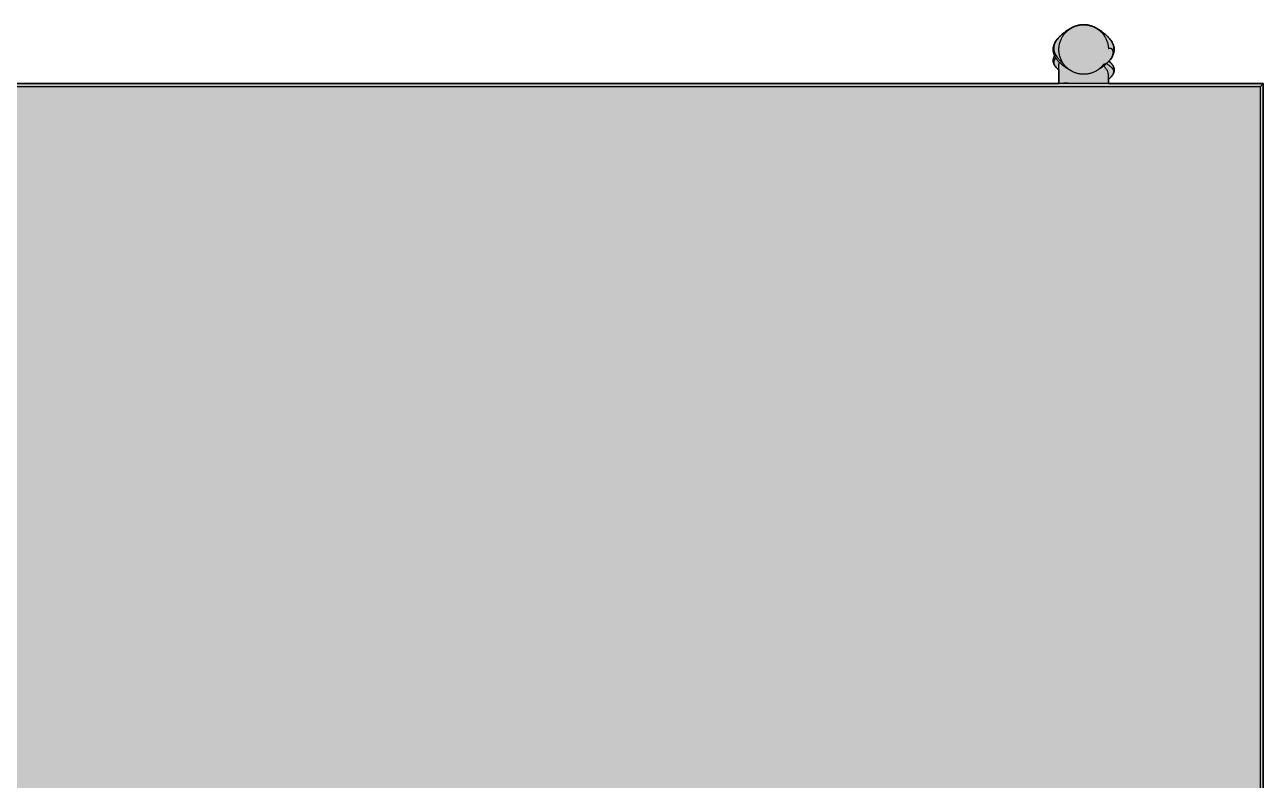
# Model space of a CAD drawing. Header units: millimetres. Extents: x -8 to 1608, y -703 to 404.
# Drawn here: x 392.1 to 792.1, y -459.2 to -215.2 of the extents above; entities that cross this region are included whole.
import ezdxf

# ---------------------------------------------------------------- set-up
doc = ezdxf.new("R2010")
doc.units = ezdxf.units.MM
doc.layers.add('Blocks', color=7, linetype='Continuous')
doc.layers.add('Blocks$Fill', color=7, linetype='Continuous', true_color=0xffffff)
doc.layers.add('Blocks$Inner', color=7, linetype='Continuous', lineweight=25, true_color=0x007f00)
doc.layers.add('Blocks$Outline', color=7, linetype='Continuous', lineweight=35, true_color=0xff3f3f)

# ---------------------------------------------------------------- blocks, each defined once
blk = doc.blocks.new('Rebar Coffee Table Top')
at = {"layer": 'Blocks$Fill'}
blk.add_hatch(color=256, dxfattribs=at).paths.add_polyline_path([(294.87, -252.79), (244.87, -252.79), (244.87, 197.21), (294.87, 197.21), (294.87, 198.65), (294.6, 198.85), (294.47, 198.96), (294.34, 199.07), (294.22, 199.18), (294.1, 199.3), (293.98, 199.42), (293.87, 199.54), (293.76, 199.67), (293.66, 199.8), (293.56, 199.94), (293.47, 200.08), (293.44, 200.13), (293.41, 200.18), (293.35, 200.28), (293.31, 200.37), (293.27, 200.46), (293.23, 200.55), (293.19, 200.64), (293.16, 200.73), (293.13, 200.83), (293.11, 200.92), (293.09, 201.02), (293.07, 201.12), (293.05, 201.21), (293.04, 201.31), (293.03, 201.41), (293.03, 201.51), (293.02, 201.6), (293.03, 201.7), (293.03, 201.8), (293.04, 201.9), (293.05, 202), (293.07, 202.09), (293.09, 202.19), (293.11, 202.29), (293.13, 202.38), (293.16, 202.48), (293.19, 202.57), (293.23, 202.66), (293.27, 202.75), (293.31, 202.84), (293.36, 202.94), (293.41, 203.03), (293.46, 203.12), (293.52, 203.22), (293.58, 203.31), (293.65, 203.41), (293.73, 203.51), (293.81, 203.6), (293.89, 203.7), (294, 203.82), (294.11, 203.93), (294.23, 204.04), (294.71, 204.44), (294.5, 204.67), (294.4, 204.79), (294.3, 204.92), (294.24, 205), (294.02, 205.29), (293.91, 205.46), (293.8, 205.63), (293.7, 205.8), (293.6, 205.98), (293.52, 206.16), (293.43, 206.34), (293.36, 206.53), (293.29, 206.72), (293.22, 206.91), (293.18, 207.05), (293.14, 207.19), (293.11, 207.33), (293.09, 207.48), (293.06, 207.62), (293.05, 207.77), (293.03, 207.91), (293.03, 208.06), (293.02, 208.21), (293.03, 208.35), (293.03, 208.5), (293.05, 208.64), (293.06, 208.79), (293.09, 208.94), (293.11, 209.08), (293.14, 209.22), (293.18, 209.36), (293.22, 209.5), (293.27, 209.65), (293.32, 209.8), (293.38, 209.94), (293.44, 210.09), (293.52, 210.27), (293.61, 210.45), (293.71, 210.62), (293.81, 210.79), (293.91, 210.96), (294.02, 211.12), (294.14, 211.28), (294.25, 211.44), (294.37, 211.59), (294.56, 211.81), (294.75, 212.03), (294.95, 212.24), (295.15, 212.45), (295.36, 212.65), (295.58, 212.85), (295.8, 213.04), (296.02, 213.22), (296.52, 213.61), (297.53, 214.32), (298.04, 214.65), (298.58, 214.96), (298.87, 215.14), (299.11, 215.27), (299.36, 215.4), (299.61, 215.52), (299.87, 215.62), (300.13, 215.72), (300.4, 215.81), (300.66, 215.9), (300.93, 215.97), (301.2, 216.03), (301.48, 216.08), (301.75, 216.13), (302.03, 216.16), (302.31, 216.19), (302.59, 216.2), (302.87, 216.21), (303.15, 216.2), (303.43, 216.19), (303.7, 216.16), (303.98, 216.13), (304.26, 216.08), (304.53, 216.03), (304.8, 215.97), (305.07, 215.9), (305.34, 215.81), (305.6, 215.72), (305.86, 215.62), (306.12, 215.51), (306.37, 215.4), (306.62, 215.27), (306.87, 215.13), (307.11, 214.99), (307.16, 214.96), (307.69, 214.65), (308.21, 214.32), (308.72, 213.98), (309.21, 213.61), (309.72, 213.22), (309.94, 213.04), (310.16, 212.85), (310.37, 212.65), (310.58, 212.45), (310.78, 212.24), (310.98, 212.03), (311.18, 211.81), (311.36, 211.59), (311.48, 211.44), (311.6, 211.28), (311.71, 211.12), (311.82, 210.96), (311.93, 210.79), (312.03, 210.62), (312.12, 210.45), (312.21, 210.27), (312.3, 210.09), (312.36, 209.94), (312.41, 209.8), (312.47, 209.65), (312.51, 209.5), (312.55, 209.36), (312.59, 209.22), (312.62, 209.08), (312.65, 208.94), (312.67, 208.79), (312.69, 208.64), (312.7, 208.5), (312.71, 208.35), (312.71, 208.21), (312.71, 208.06), (312.7, 207.91), (312.69, 207.77), (312.67, 207.62), (312.65, 207.48), (312.62, 207.33), (312.59, 207.19), (312.55, 207.05), (312.51, 206.91), (312.45, 206.72), (312.38, 206.53), (312.3, 206.34), (312.24, 206.21), (312.34, 206.04), (312.39, 205.95), (312.44, 205.87), (312.48, 205.78), (312.51, 205.69), (312.55, 205.6), (312.58, 205.5), (312.61, 205.41), (312.63, 205.31), (312.65, 205.22), (312.67, 205.12), (312.68, 205.03), (312.7, 204.93), (312.7, 204.83), (312.71, 204.73), (312.71, 204.64), (312.71, 204.54), (312.7, 204.44), (312.69, 204.34), (312.68, 204.24), (312.67, 204.15), (312.65, 204.05), (312.63, 203.96), (312.6, 203.86), (312.57, 203.77), (312.54, 203.68), (312.51, 203.58), (312.47, 203.49), (312.43, 203.41), (312.38, 203.32), (312.33, 203.23), (312.3, 203.17), (312.27, 203.11), (312.17, 202.98), (312.07, 202.84), (311.97, 202.71), (311.86, 202.58), (311.75, 202.45), (311.64, 202.33), (311.52, 202.22), (311.4, 202.1), (311.27, 201.99), (311.14, 201.89), (311, 201.79), (310.87, 201.69), (310.87, 197.21), (978.87, 197.21), (978.87, 201.69), (978.6, 201.89), (978.47, 201.99), (978.34, 202.1), (978.22, 202.22), (978.1, 202.33), (977.98, 202.45), (977.87, 202.58), (977.76, 202.71), (977.66, 202.84), (977.56, 202.98), (977.47, 203.11), (977.44, 203.17), (977.41, 203.22), (977.4, 203.23), (977.35, 203.32), (977.31, 203.41), (977.27, 203.49), (977.23, 203.58), (977.19, 203.68), (977.16, 203.77), (977.13, 203.86), (977.11, 203.96), (977.09, 204.05), (977.07, 204.15), (977.05, 204.24), (977.04, 204.34), (977.03, 204.44), (977.03, 204.54), (977.02, 204.64), (977.03, 204.73), (977.03, 204.83), (977.04, 204.93), (977.05, 205.03), (977.06, 205.12), (977.08, 205.22), (977.1, 205.31), (977.13, 205.41), (977.16, 205.5), (977.19, 205.6), (977.22, 205.69), (977.26, 205.78), (977.3, 205.87), (977.34, 205.95), (977.39, 206.04), (977.44, 206.13), (977.49, 206.21), (977.36, 206.53), (977.29, 206.72), (977.22, 206.91), (977.18, 207.05), (977.14, 207.19), (977.11, 207.33), (977.09, 207.48), (977.06, 207.62), (977.05, 207.77), (977.03, 207.91), (977.03, 208.06), (977.02, 208.21), (977.03, 208.35), (977.03, 208.5), (977.05, 208.64), (977.06, 208.79), (977.09, 208.94), (977.11, 209.08), (977.14, 209.22), (977.18, 209.36), (977.22, 209.5), (977.27, 209.65), (977.32, 209.8), (977.38, 209.94), (977.44, 210.09), (977.52, 210.27), (977.61, 210.45), (977.71, 210.62), (977.81, 210.79), (977.91, 210.96), (978.02, 211.12), (978.14, 211.28), (978.25, 211.44), (978.37, 211.59), (978.56, 211.81), (978.75, 212.03), (978.95, 212.24), (979.15, 212.45), (979.36, 212.65), (979.58, 212.85), (979.8, 213.04), (980.02, 213.22), (980.52, 213.61), (981.53, 214.32), (982.04, 214.65), (982.58, 214.96), (982.87, 215.13), (983.11, 215.27), (983.36, 215.4), (983.61, 215.51), (983.87, 215.62), (984.13, 215.72), (984.4, 215.81), (984.66, 215.9), (984.93, 215.97), (985.2, 216.03), (985.48, 216.08), (985.75, 216.13), (986.03, 216.16), (986.31, 216.19), (986.59, 216.2), (986.87, 216.21), (987.15, 216.2), (987.42, 216.19), (987.7, 216.16), (987.98, 216.13), (988.26, 216.08), (988.53, 216.03), (988.8, 215.97), (989.07, 215.9), (989.34, 215.81), (989.6, 215.72), (989.86, 215.62), (990.12, 215.52), (990.37, 215.4), (990.62, 215.27), (990.87, 215.14), (991.11, 214.99), (991.16, 214.96), (991.69, 214.65), (992.21, 214.32), (992.72, 213.98), (993.21, 213.61), (993.72, 213.22), (993.94, 213.04), (994.16, 212.85), (994.37, 212.65), (994.58, 212.45), (994.78, 212.24), (994.98, 212.03), (995.18, 211.81), (995.36, 211.59), (995.48, 211.44), (995.6, 211.28), (995.71, 211.12), (995.82, 210.96), (995.93, 210.79), (996.03, 210.62), (996.12, 210.45), (996.21, 210.27), (996.3, 210.09), (996.36, 209.94), (996.41, 209.8), (996.47, 209.65), (996.51, 209.5), (996.55, 209.36), (996.59, 209.22), (996.62, 209.08), (996.65, 208.94), (996.67, 208.79), (996.69, 208.64), (996.7, 208.5), (996.71, 208.35), (996.71, 208.21), (996.71, 208.06), (996.7, 207.91), (996.69, 207.77), (996.67, 207.62), (996.65, 207.48), (996.62, 207.33), (996.59, 207.19), (996.55, 207.05), (996.51, 206.91), (996.45, 206.72), (996.38, 206.53), (996.3, 206.34), (996.22, 206.16), (996.13, 205.98), (996.03, 205.8), (995.93, 205.63), (995.83, 205.46), (995.71, 205.29), (995.49, 205), (995.34, 204.79), (995.24, 204.67), (995.13, 204.55), (995.03, 204.44), (995.51, 204.04), (995.62, 203.93), (995.74, 203.82), (995.84, 203.7), (995.93, 203.6), (996.01, 203.51), (996.08, 203.41), (996.15, 203.31), (996.21, 203.22), (996.27, 203.12), (996.33, 203.03), (996.38, 202.94), (996.43, 202.84), (996.47, 202.75), (996.51, 202.66), (996.54, 202.57), (996.57, 202.48), (996.6, 202.38), (996.63, 202.29), (996.65, 202.19), (996.67, 202.09), (996.68, 202), (996.69, 201.9), (996.7, 201.8), (996.71, 201.7), (996.71, 201.6), (996.71, 201.51), (996.7, 201.41), (996.7, 201.31), (996.68, 201.21), (996.67, 201.12), (996.65, 201.02), (996.63, 200.92), (996.6, 200.83), (996.57, 200.73), (996.54, 200.64), (996.51, 200.55), (996.47, 200.46), (996.43, 200.37), (996.38, 200.28), (996.33, 200.18), (996.27, 200.08), (996.17, 199.94), (996.07, 199.8), (995.97, 199.67), (995.86, 199.54), (995.75, 199.42), (995.64, 199.3), (995.52, 199.18), (995.4, 199.07), (995.27, 198.96), (995.14, 198.85), (995, 198.75), (994.87, 198.65), (994.87, 197.21), (1044.87, 197.21), (1044.87, -252.79), (994.87, -252.79), (994.87, -257.44), (995.15, -257.65), (995.27, -257.75), (995.39, -257.85), (995.51, -257.96), (995.62, -258.07), (995.74, -258.18), (995.84, -258.3), (995.93, -258.4), (996.01, -258.49), (996.08, -258.59), (996.15, -258.69), (996.21, -258.78), (996.27, -258.88), (996.33, -258.97), (996.38, -259.06), (996.43, -259.16), (996.47, -259.25), (996.51, -259.34), (996.54, -259.43), (996.57, -259.52), (996.6, -259.62), (996.63, -259.71), (996.65, -259.81), (996.67, -259.91), (996.68, -260), (996.69, -260.1), (996.7, -260.2), (996.71, -260.3), (996.71, -260.4), (996.71, -260.49), (996.7, -260.59), (996.7, -260.69), (996.68, -260.79), (996.67, -260.88), (996.65, -260.98), (996.63, -261.08), (996.6, -261.17), (996.57, -261.27), (996.54, -261.36), (996.51, -261.45), (996.47, -261.54), (996.43, -261.63), (996.38, -261.72), (996.33, -261.8), (996.28, -261.89), (996.38, -262.12), (996.45, -262.3), (996.51, -262.5), (996.55, -262.64), (996.59, -262.78), (996.62, -262.92), (996.65, -263.06), (996.67, -263.21), (996.69, -263.36), (996.7, -263.5), (996.71, -263.65), (996.71, -263.79), (996.71, -263.94), (996.7, -264.09), (996.69, -264.23), (996.67, -264.38), (996.65, -264.52), (996.62, -264.67), (996.59, -264.81), (996.55, -264.95), (996.51, -265.09), (996.47, -265.24), (996.41, -265.39), (996.36, -265.53), (996.3, -265.67), (996.21, -265.86), (996.12, -266.03), (996.03, -266.21), (995.93, -266.38), (995.82, -266.55), (995.71, -266.71), (995.6, -266.87), (995.48, -267.03), (995.36, -267.18), (995.18, -267.4), (994.98, -267.62), (994.78, -267.83), (994.58, -268.04), (994.37, -268.24), (994.16, -268.43), (993.94, -268.62), (993.72, -268.81), (992.42, -269.55), (992.01, -269.92), (991.79, -270.1), (991.57, -270.27), (991.34, -270.43), (991.11, -270.58), (990.87, -270.72), (990.62, -270.86), (990.37, -270.98), (990.12, -271.1), (989.86, -271.21), (989.6, -271.31), (989.34, -271.4), (989.07, -271.48), (988.8, -271.56), (988.53, -271.62), (988.26, -271.67), (987.98, -271.72), (987.7, -271.75), (987.42, -271.77), (987.15, -271.79), (986.87, -271.79), (986.59, -271.79), (986.31, -271.77), (986.03, -271.75), (985.75, -271.72), (985.48, -271.67), (985.2, -271.62), (984.93, -271.56), (984.66, -271.48), (984.4, -271.4), (984.13, -271.31), (983.87, -271.21), (983.61, -271.1), (983.36, -270.98), (983.11, -270.86), (982.87, -270.72), (982.63, -270.58), (982.58, -270.54), (982.04, -270.24), (981.53, -269.91), (981.02, -269.56), (980.52, -269.2), (980.02, -268.81), (979.8, -268.62), (979.58, -268.43), (979.36, -268.24), (979.15, -268.04), (978.95, -267.83), (978.75, -267.62), (978.56, -267.4), (978.37, -267.18), (978.25, -267.03), (978.14, -266.87), (978.02, -266.71), (977.91, -266.55), (977.81, -266.38), (977.71, -266.21), (977.61, -266.03), (977.52, -265.86), (977.44, -265.67), (977.38, -265.53), (977.32, -265.39), (977.27, -265.24), (977.22, -265.09), (977.18, -264.95), (977.14, -264.81), (977.11, -264.67), (977.09, -264.52), (977.06, -264.38), (977.05, -264.23), (977.03, -264.09), (977.03, -263.94), (977.02, -263.79), (977.03, -263.65), (977.03, -263.5), (977.05, -263.36), (977.06, -263.21), (977.09, -263.06), (977.11, -262.92), (977.14, -262.78), (977.18, -262.64), (977.22, -262.5), (977.29, -262.3), (977.36, -262.12), (977.43, -261.93), (977.52, -261.75), (977.6, -261.57), (977.7, -261.39), (977.8, -261.21), (977.91, -261.04), (978.02, -260.88), (978.14, -260.72), (978.25, -260.56), (978.37, -260.41), (978.56, -260.19), (978.62, -260.12), (978.38, -259.93), (978.26, -259.83), (978.15, -259.72), (978.04, -259.61), (977.93, -259.5), (977.83, -259.38), (977.74, -259.26), (977.64, -259.14), (977.55, -259.01), (977.47, -258.89), (977.4, -258.77), (977.35, -258.68), (977.31, -258.59), (977.27, -258.5), (977.23, -258.41), (977.19, -258.32), (977.16, -258.23), (977.13, -258.13), (977.11, -258.04), (977.09, -257.94), (977.07, -257.85), (977.05, -257.75), (977.04, -257.65), (977.03, -257.55), (977.03, -257.46), (977.02, -257.36), (977.03, -257.26), (977.03, -257.16), (977.04, -257.06), (977.05, -256.97), (977.07, -256.87), (977.09, -256.77), (977.11, -256.68), (977.13, -256.58), (977.16, -256.49), (977.19, -256.39), (977.23, -256.3), (977.27, -256.21), (977.31, -256.12), (977.36, -256.03), (977.41, -255.93), (977.46, -255.84), (977.52, -255.75), (977.58, -255.66), (977.65, -255.56), (977.73, -255.46), (977.81, -255.36), (977.89, -255.27), (978, -255.15), (978.11, -255.03), (978.23, -254.92), (978.35, -254.82), (978.47, -254.71), (978.59, -254.61), (978.78, -254.47), (978.87, -254.41), (978.87, -252.79), (310.87, -252.79), (310.87, -254.41), (311.15, -254.61), (311.27, -254.71), (311.39, -254.82), (311.51, -254.92), (311.62, -255.03), (311.74, -255.15), (311.84, -255.27), (311.93, -255.36), (312.01, -255.46), (312.08, -255.56), (312.15, -255.66), (312.21, -255.75), (312.27, -255.84), (312.33, -255.93), (312.38, -256.03), (312.43, -256.12), (312.47, -256.21), (312.51, -256.3), (312.54, -256.39), (312.57, -256.49), (312.6, -256.58), (312.63, -256.68), (312.65, -256.77), (312.67, -256.87), (312.68, -256.97), (312.69, -257.06), (312.7, -257.16), (312.71, -257.26), (312.71, -257.36), (312.71, -257.46), (312.7, -257.55), (312.7, -257.65), (312.68, -257.75), (312.67, -257.85), (312.65, -257.94), (312.63, -258.04), (312.6, -258.13), (312.57, -258.23), (312.54, -258.32), (312.51, -258.41), (312.47, -258.5), (312.43, -258.59), (312.38, -258.68), (312.33, -258.77), (312.27, -258.89), (312.18, -259.01), (312.09, -259.14), (312, -259.26), (311.9, -259.38), (311.8, -259.5), (311.69, -259.61), (311.59, -259.72), (311.47, -259.83), (311.36, -259.93), (311.24, -260.03), (311.12, -260.12), (311.36, -260.41), (311.48, -260.56), (311.6, -260.72), (311.71, -260.88), (311.83, -261.04), (311.93, -261.21), (312.03, -261.39), (312.13, -261.57), (312.22, -261.75), (312.3, -261.93), (312.38, -262.12), (312.45, -262.3), (312.51, -262.5), (312.55, -262.64), (312.59, -262.78), (312.62, -262.92), (312.65, -263.06), (312.67, -263.21), (312.69, -263.36), (312.7, -263.5), (312.71, -263.65), (312.71, -263.79), (312.71, -263.94), (312.7, -264.09), (312.69, -264.23), (312.67, -264.38), (312.65, -264.52), (312.62, -264.67), (312.59, -264.81), (312.55, -264.95), (312.51, -265.09), (312.47, -265.24), (312.41, -265.39), (312.36, -265.53), (312.3, -265.67), (312.21, -265.86), (312.12, -266.03), (312.03, -266.21), (311.93, -266.38), (311.82, -266.55), (311.71, -266.71), (311.6, -266.87), (311.48, -267.03), (311.36, -267.18), (311.18, -267.4), (310.98, -267.62), (310.78, -267.83), (310.58, -268.04), (310.37, -268.24), (310.16, -268.43), (309.94, -268.62), (309.72, -268.81), (309.21, -269.2), (308.21, -269.91), (307.69, -270.24), (307.16, -270.54), (306.87, -270.72), (306.62, -270.86), (306.37, -270.98), (306.12, -271.1), (305.86, -271.21), (305.6, -271.31), (305.34, -271.4), (305.07, -271.48), (304.8, -271.56), (304.53, -271.62), (304.26, -271.67), (303.98, -271.72), (303.7, -271.75), (303.43, -271.77), (303.15, -271.79), (302.87, -271.79), (302.59, -271.79), (302.31, -271.77), (302.03, -271.75), (301.75, -271.72), (301.48, -271.67), (301.2, -271.62), (300.93, -271.56), (300.66, -271.48), (300.4, -271.4), (300.13, -271.31), (299.87, -271.21), (299.61, -271.1), (299.36, -270.98), (299.11, -270.86), (298.87, -270.72), (298.63, -270.58), (298.4, -270.43), (298.17, -270.27), (297.94, -270.1), (297.73, -269.92), (297.52, -269.74), (297.31, -269.55), (296.02, -268.81), (295.8, -268.62), (295.58, -268.43), (295.36, -268.24), (295.15, -268.04), (294.95, -267.83), (294.75, -267.62), (294.56, -267.4), (294.37, -267.18), (294.25, -267.03), (294.14, -266.87), (294.02, -266.71), (293.91, -266.55), (293.81, -266.38), (293.71, -266.21), (293.61, -266.03), (293.52, -265.86), (293.44, -265.67), (293.38, -265.53), (293.32, -265.39), (293.27, -265.24), (293.22, -265.09), (293.18, -264.95), (293.14, -264.81), (293.11, -264.67), (293.09, -264.52), (293.06, -264.38), (293.05, -264.23), (293.03, -264.09), (293.03, -263.94), (293.02, -263.79), (293.03, -263.65), (293.03, -263.5), (293.05, -263.36), (293.06, -263.21), (293.09, -263.06), (293.11, -262.92), (293.14, -262.78), (293.18, -262.64), (293.22, -262.5), (293.29, -262.3), (293.36, -262.12), (293.43, -261.93), (293.45, -261.89), (293.35, -261.72), (293.31, -261.63), (293.27, -261.54), (293.23, -261.45), (293.19, -261.36), (293.16, -261.27), (293.13, -261.17), (293.11, -261.08), (293.09, -260.98), (293.07, -260.88), (293.05, -260.79), (293.04, -260.69), (293.03, -260.59), (293.03, -260.49), (293.02, -260.4), (293.03, -260.3), (293.03, -260.2), (293.04, -260.1), (293.05, -260), (293.07, -259.91), (293.09, -259.81), (293.11, -259.71), (293.13, -259.62), (293.16, -259.52), (293.19, -259.43), (293.23, -259.34), (293.27, -259.25), (293.31, -259.16), (293.36, -259.06), (293.41, -258.97), (293.46, -258.88), (293.52, -258.78), (293.58, -258.69), (293.65, -258.59), (293.73, -258.49), (293.81, -258.4), (293.89, -258.3), (294, -258.18), (294.11, -258.07), (294.23, -257.96), (294.35, -257.85), (294.47, -257.75), (294.59, -257.65), (294.78, -257.51), (294.87, -257.44)], flags=0)
at = {"layer": 'Blocks$Inner'}
blk.add_line((1043.87, 196.21), (245.87, 196.21), dxfattribs=at)
for points in [[(991.16, 214.96), (991.69, 214.65), (992.21, 214.32), (992.72, 213.98), (993.21, 213.61), (993.7, 213.24), (993.91, 213.05), (994.13, 212.87), (994.34, 212.67), (994.55, 212.48), (994.74, 212.28), (994.94, 212.07), (995.13, 211.86), (995.3, 211.64), (995.42, 211.5), (995.53, 211.35), (995.64, 211.2), (995.74, 211.04), (995.84, 210.89), (995.93, 210.73), (996.02, 210.57), (996.11, 210.4), (996.18, 210.23), (996.24, 210.11), (996.29, 209.98), (996.33, 209.85), (996.38, 209.71), (996.41, 209.59), (996.44, 209.47), (996.47, 209.35), (996.49, 209.23), (996.51, 209.1), (996.53, 208.98), (996.54, 208.86), (996.54, 208.73), (996.55, 208.61), (996.55, 208.48), (996.54, 208.36), (996.53, 208.23), (996.52, 208.11), (996.5, 207.99), (996.48, 207.86), (996.45, 207.74), (996.42, 207.62), (996.38, 207.5), (996.35, 207.38), (996.3, 207.26), (996.29, 207.11), (996.27, 206.95), (996.24, 206.79), (996.21, 206.64), (996.17, 206.48), (996.13, 206.33), (996.08, 206.18), (996.03, 206.03), (995.97, 205.88), (995.91, 205.74), (995.84, 205.59), (995.77, 205.45), (995.69, 205.32), (995.61, 205.18), (995.53, 205.05), (995.43, 204.92), (995.34, 204.79), (995.24, 204.67), (995.13, 204.55), (995.03, 204.44), (994.91, 204.32), (994.8, 204.22), (994.68, 204.11), (994.56, 204.01), (994.43, 203.92), (994.3, 203.83), (994.17, 203.74), (994.03, 203.66), (993.89, 203.58), (993.75, 203.51), (993.61, 203.44), (993.46, 203.38), (993.31, 203.33), (993.17, 203.27), (992.99, 203.06), (992.81, 202.85), (992.62, 202.64), (992.42, 202.45), (992.21, 202.25), (992, 202.07), (991.79, 201.9), (991.56, 201.73), (991.33, 201.57), (991.1, 201.42), (990.86, 201.27), (990.62, 201.14), (990.37, 201.01), (990.11, 200.89), (989.86, 200.79), (989.6, 200.69), (989.33, 200.6), (989.06, 200.51), (988.79, 200.44), (988.52, 200.38), (988.25, 200.33), (987.97, 200.28), (987.7, 200.25), (987.42, 200.23), (987.14, 200.21), (986.86, 200.21), (986.58, 200.21), (986.3, 200.23), (986.02, 200.25), (985.75, 200.29), (985.47, 200.33), (985.2, 200.38), (984.93, 200.45), (984.66, 200.52), (984.39, 200.6), (984.12, 200.69), (983.86, 200.79), (983.61, 200.9), (983.35, 201.02), (983.11, 201.15), (982.86, 201.28), (982.62, 201.43), (982.39, 201.58), (982.16, 201.74), (981.94, 201.91), (981.72, 202.08), (981.51, 202.26), (981.31, 202.46), (981.11, 202.65), (980.92, 202.86), (980.74, 203.07), (980.56, 203.29), (980.39, 203.51), (980.23, 203.74), (980.08, 203.97), (979.94, 204.21), (979.8, 204.45), (979.67, 204.7), (979.56, 204.96), (979.45, 205.21), (979.35, 205.47), (979.26, 205.74), (979.18, 206.01), (979.1, 206.27), (979.04, 206.55), (978.99, 206.82), (978.94, 207.1), (978.91, 207.37), (978.89, 207.65), (978.87, 207.93), (978.87, 208.21), (978.87, 208.49), (978.89, 208.77), (978.91, 209.05), (978.95, 209.32), (978.99, 209.6), (979.04, 209.87), (979.11, 210.14), (979.18, 210.41), (979.26, 210.68), (979.35, 210.94), (979.45, 211.21), (979.56, 211.46), (979.68, 211.72), (979.8, 211.96), (979.94, 212.21), (980.08, 212.45), (980.24, 212.68), (980.4, 212.91), (980.56, 213.13), (980.74, 213.35), (980.92, 213.56), (981.11, 213.76), (981.31, 213.96), (981.52, 214.15), (981.73, 214.34), (981.94, 214.51), (982.17, 214.68), (982.39, 214.84), (982.63, 214.99), (982.87, 215.13), (983.11, 215.27), (983.36, 215.4), (983.61, 215.51), (983.87, 215.62), (984.13, 215.72), (984.4, 215.81), (984.66, 215.9), (984.93, 215.97), (985.2, 216.03), (985.48, 216.08), (985.75, 216.13), (986.03, 216.16), (986.31, 216.19), (986.59, 216.2), (986.87, 216.21), (987.15, 216.2), (987.42, 216.19), (987.7, 216.16), (987.98, 216.13), (988.26, 216.08), (988.53, 216.03), (988.8, 215.97), (989.07, 215.9), (989.34, 215.81), (989.6, 215.72), (989.86, 215.62), (990.12, 215.52), (990.37, 215.4), (990.62, 215.27), (990.87, 215.14), (991.11, 214.99), (991.34, 214.84), (991.57, 214.68), (991.79, 214.51), (992.01, 214.34), (992.22, 214.15), (992.42, 213.96), (992.62, 213.77), (992.81, 213.56), (992.99, 213.35), (993.17, 213.13), (993.34, 212.91), (993.5, 212.68), (993.65, 212.45), (993.79, 212.21), (993.93, 211.96), (994.06, 211.72), (994.17, 211.46), (994.28, 211.21), (994.38, 210.95), (994.47, 210.68), (994.56, 210.41), (994.63, 210.14), (994.69, 209.87), (994.75, 209.6), (994.79, 209.32), (994.82, 209.05), (994.85, 208.77), (994.86, 208.49), (994.89, 208.51), (994.93, 208.54), (994.96, 208.56), (994.99, 208.58), (995.02, 208.6), (995.06, 208.62), (995.09, 208.63), (995.11, 208.64), (995.13, 208.65), (995.15, 208.66), (995.17, 208.66), (995.19, 208.67), (995.21, 208.67), (995.23, 208.68), (995.25, 208.69), (995.26, 208.69), (995.28, 208.69), (995.3, 208.69), (995.32, 208.7), (995.33, 208.7), (995.35, 208.7), (995.37, 208.7), (995.38, 208.7), (995.4, 208.7), (995.42, 208.7), (995.43, 208.7), (995.45, 208.7), (995.47, 208.7), (995.48, 208.69), (995.5, 208.69), (995.51, 208.69), (995.53, 208.69), (995.55, 208.68), (995.56, 208.68), (995.58, 208.67), (995.59, 208.67), (995.61, 208.66), (995.63, 208.66), (995.64, 208.65), (995.66, 208.64), (995.67, 208.63), (995.69, 208.63), (995.7, 208.62), (995.72, 208.61), (995.73, 208.6), (995.74, 208.59), (995.76, 208.58), (995.78, 208.57), (995.8, 208.56), (995.81, 208.54), (995.83, 208.53), (995.85, 208.51), (995.86, 208.5), (995.88, 208.48), (995.9, 208.46), (995.92, 208.44), (995.94, 208.42), (995.95, 208.4), (995.97, 208.38), (995.99, 208.35), (996.01, 208.33), (996.02, 208.3), (996.04, 208.28), (996.06, 208.25), (996.07, 208.23), (996.09, 208.2), (996.1, 208.17), (996.11, 208.15), (996.13, 208.12), (996.14, 208.09), (996.15, 208.07), (996.16, 208.04), (996.17, 208.01), (996.19, 207.95), (996.21, 207.9), (996.23, 207.84), (996.24, 207.78), (996.25, 207.72), (996.27, 207.67), (996.27, 207.61), (996.29, 207.52), (996.3, 207.44), (996.3, 207.35), (996.3, 207.26)], [(982.57, 201.46), (982.04, 201.77), (981.51, 202.1), (981, 202.45), (980.5, 202.81), (980.02, 203.19), (979.8, 203.38), (979.58, 203.57), (979.36, 203.76), (979.15, 203.96), (978.95, 204.17), (978.75, 204.38), (978.56, 204.6), (978.37, 204.82), (978.25, 204.97), (978.14, 205.13), (978.02, 205.29), (977.91, 205.46), (977.8, 205.63), (977.7, 205.8), (977.6, 205.98), (977.52, 206.16), (977.43, 206.34), (977.36, 206.53), (977.29, 206.72), (977.22, 206.91), (977.18, 207.05), (977.14, 207.19), (977.11, 207.33), (977.09, 207.48), (977.06, 207.62), (977.05, 207.77), (977.03, 207.91), (977.03, 208.06), (977.02, 208.21), (977.03, 208.35), (977.03, 208.5), (977.05, 208.64), (977.06, 208.79), (977.09, 208.94), (977.11, 209.08), (977.14, 209.22), (977.18, 209.36), (977.22, 209.5), (977.27, 209.65), (977.32, 209.8), (977.38, 209.94), (977.44, 210.09), (977.52, 210.27), (977.61, 210.45), (977.71, 210.62), (977.81, 210.79), (977.91, 210.96), (978.02, 211.12), (978.14, 211.28), (978.25, 211.44), (978.37, 211.59), (978.56, 211.81), (978.75, 212.03), (978.95, 212.24), (979.15, 212.45), (979.36, 212.65), (979.58, 212.85), (979.8, 213.04), (980.02, 213.22), (980.52, 213.61)], [(982.58, 214.96), (982.04, 214.65), (981.53, 214.32), (981.02, 213.98), (980.52, 213.61), (980.04, 213.24), (979.82, 213.05), (979.6, 212.87), (979.39, 212.67), (979.19, 212.48), (978.99, 212.28), (978.8, 212.07), (978.61, 211.86), (978.43, 211.64), (978.31, 211.5), (978.2, 211.35), (978.1, 211.2), (977.99, 211.04), (977.89, 210.89), (977.8, 210.73), (977.36, 209.71), (977.32, 209.59), (977.29, 209.47), (977.26, 209.34), (977.24, 209.21), (977.22, 209.09), (977.21, 208.96), (977.2, 208.83), (977.19, 208.7), (977.19, 208.58), (977.19, 208.45), (977.2, 208.32), (977.21, 208.19), (977.22, 208.06), (977.24, 207.94), (977.27, 207.81), (977.3, 207.69), (977.33, 207.56), (977.36, 207.44), (977.41, 207.32), (977.45, 207.2), (977.5, 207.08), (977.55, 206.96), (977.63, 206.79), (977.71, 206.63), (977.8, 206.47), (978.43, 205.55), (978.61, 205.33), (978.8, 205.12), (978.99, 204.92), (979.19, 204.72), (979.39, 204.52), (979.6, 204.33), (980.14, 203.87)], [(993.21, 213.61), (993.72, 213.22), (993.94, 213.04), (994.16, 212.85), (994.37, 212.65), (994.58, 212.45), (994.78, 212.24), (994.98, 212.03), (995.18, 211.81), (995.36, 211.59), (995.48, 211.44), (995.6, 211.28), (995.71, 211.12), (995.82, 210.96), (995.93, 210.79), (996.03, 210.62), (996.12, 210.45), (996.21, 210.27), (996.3, 210.09), (996.36, 209.94), (996.41, 209.8), (996.47, 209.65), (996.51, 209.5), (996.55, 209.36), (996.59, 209.22), (996.62, 209.08), (996.65, 208.94), (996.67, 208.79), (996.69, 208.64), (996.7, 208.5), (996.71, 208.35), (996.71, 208.21), (996.71, 208.06), (996.7, 207.91), (996.69, 207.77), (996.67, 207.62), (996.65, 207.48), (996.62, 207.33), (996.59, 207.19), (996.55, 207.05), (996.51, 206.91), (996.45, 206.72), (996.38, 206.53), (996.3, 206.34), (996.22, 206.16), (996.13, 205.98), (996.03, 205.8), (995.93, 205.63), (995.83, 205.46), (995.71, 205.29), (995.49, 205)], [(977.4, 203.23), (977.35, 203.32), (977.31, 203.41), (977.27, 203.49), (977.23, 203.58), (977.19, 203.68), (977.16, 203.77), (977.13, 203.86), (977.11, 203.96), (977.09, 204.05), (977.07, 204.15), (977.05, 204.24), (977.04, 204.34), (977.03, 204.44), (977.03, 204.54), (977.02, 204.64), (977.03, 204.73), (977.03, 204.83), (977.04, 204.93), (977.05, 205.03), (977.06, 205.12), (977.08, 205.22), (977.1, 205.31), (977.13, 205.41), (977.16, 205.5), (977.19, 205.6), (977.22, 205.69), (977.26, 205.78), (977.3, 205.87), (977.34, 205.95), (977.39, 206.04), (977.44, 206.13), (977.49, 206.21)], [(977.89, 205.49), (977.84, 205.45), (977.8, 205.4), (977.75, 205.36), (977.71, 205.32), (977.66, 205.27), (977.62, 205.22), (977.58, 205.18), (977.55, 205.13), (977.51, 205.07), (977.48, 205.02), (977.44, 204.97), (977.41, 204.91), (977.38, 204.86), (977.36, 204.8), (977.33, 204.74), (977.31, 204.68), (977.29, 204.62), (977.27, 204.56), (977.25, 204.5), (977.24, 204.44), (977.23, 204.38), (977.22, 204.32), (977.21, 204.26), (977.21, 204.19), (977.2, 204.13), (977.2, 204.07), (977.2, 204.01), (977.2, 203.94), (977.21, 203.88), (977.22, 203.82), (977.23, 203.76), (977.24, 203.7), (977.25, 203.63), (977.27, 203.57), (977.29, 203.51), (977.31, 203.45), (977.33, 203.39), (977.35, 203.34), (977.38, 203.28), (977.41, 203.22), (977.44, 203.17), (977.47, 203.11), (977.56, 202.98), (977.66, 202.84), (977.76, 202.71), (977.87, 202.58), (977.98, 202.45), (978.1, 202.33), (978.22, 202.22), (978.34, 202.1), (978.47, 201.99), (978.6, 201.89), (978.73, 201.79), (978.87, 201.69)], [(978.87, 197.21), (978.87, 202.96), (978.87, 203.06), (978.87, 203.16), (978.87, 203.27), (978.88, 203.37), (978.89, 203.47), (978.91, 203.57), (978.93, 203.68), (978.95, 203.78), (978.98, 203.88), (979.01, 203.98), (979.04, 204.07)], [(995.35, 204.81), (995.02, 204.44), (994.68, 204.09), (994.33, 203.75), (993.97, 203.42), (993.6, 203.1), (993.21, 202.79), (992.82, 202.5), (992.42, 202.22), (992.01, 201.95), (991.59, 201.7), (991.16, 201.46)], [(995.03, 204.44), (995.51, 204.04), (995.62, 203.93), (995.74, 203.82), (995.84, 203.7), (995.93, 203.6), (996.01, 203.51), (996.08, 203.41), (996.15, 203.31), (996.21, 203.22), (996.27, 203.12), (996.33, 203.03), (996.38, 202.94), (996.43, 202.84), (996.47, 202.75), (996.51, 202.66), (996.54, 202.57), (996.57, 202.48), (996.6, 202.38), (996.63, 202.29), (996.65, 202.19), (996.67, 202.09), (996.68, 202), (996.69, 201.9), (996.7, 201.8), (996.71, 201.7), (996.71, 201.6), (996.71, 201.51), (996.7, 201.41), (996.7, 201.31), (996.68, 201.21), (996.67, 201.12), (996.65, 201.02), (996.63, 200.92), (996.6, 200.83), (996.57, 200.73), (996.54, 200.64), (996.51, 200.55), (996.47, 200.46), (996.43, 200.37), (996.38, 200.28), (996.33, 200.18)], [(994.87, 197.21), (994.87, 199.92), (994.86, 200.24), (994.85, 200.36), (994.83, 200.47), (994.82, 200.54), (994.81, 200.61), (994.8, 200.68), (994.67, 201.08), (994.64, 201.15), (994.61, 201.23), (994.57, 201.3), (994.53, 201.38), (994.48, 201.46), (994.43, 201.53), (994.35, 201.66), (994.26, 201.79), (994.16, 201.93), (994.05, 202.07), (993.93, 202.22), (993.81, 202.36), (993.53, 202.68), (993.34, 202.89)], [(994.24, 203.65), (994.43, 203.54), (994.61, 203.43), (994.78, 203.31), (994.96, 203.19), (995.11, 203.08), (995.26, 202.97), (995.4, 202.86), (995.54, 202.74), (995.66, 202.63), (995.77, 202.52), (995.83, 202.46), (995.88, 202.41), (995.94, 202.35), (995.99, 202.29), (996.03, 202.24), (996.07, 202.18), (996.12, 202.13), (996.16, 202.07), (996.2, 202.01), (996.23, 201.96), (996.27, 201.9), (996.31, 201.84), (996.34, 201.79), (996.36, 201.73), (996.39, 201.68), (996.41, 201.62), (996.44, 201.56), (996.46, 201.51), (996.47, 201.48), (996.48, 201.45), (996.49, 201.42), (996.49, 201.39), (996.51, 201.34), (996.52, 201.28), (996.53, 201.23), (996.53, 201.2), (996.54, 201.18), (996.54, 201.15), (996.54, 201.12), (996.54, 201.09), (996.55, 201.07), (996.55, 201.04), (996.55, 201.01), (996.55, 200.98), (996.55, 200.96), (996.55, 200.93), (996.54, 200.9), (996.54, 200.87), (996.54, 200.85), (996.54, 200.82), (996.53, 200.79), (996.53, 200.76), (996.53, 200.74), (996.51, 200.68), (996.5, 200.63), (996.49, 200.58), (996.47, 200.52), (996.45, 200.46), (996.43, 200.41), (996.41, 200.35), (996.38, 200.29), (996.36, 200.24), (996.33, 200.18), (996.3, 200.13), (996.27, 200.08), (996.17, 199.94), (996.07, 199.8), (995.97, 199.67), (995.86, 199.54), (995.75, 199.42), (995.64, 199.3), (995.52, 199.18), (995.4, 199.07), (995.27, 198.96), (995.14, 198.85), (995, 198.75), (994.87, 198.65)], [(1044.87, 197.21), (1043.87, 196.21), (1043.87, -251.79), (1044.87, -252.79), (1044.87, 197.21), (244.87, 197.21)], [(982.48, 197.21), (982.29, 197.25), (982.09, 197.28), (981.89, 197.31), (981.7, 197.33), (981.5, 197.34), (981.3, 197.35), (981.1, 197.35), (980.9, 197.34), (980.7, 197.33), (980.51, 197.31), (980.31, 197.28), (980.11, 197.25), (979.92, 197.21)]]:
    blk.add_lwpolyline(points, dxfattribs=at)
at = {"layer": 'Blocks$Outline'}
for points in [[(982.58, 214.96), (982.63, 214.99), (982.87, 215.13), (983.11, 215.27), (983.36, 215.4), (983.61, 215.51), (983.87, 215.62), (984.13, 215.72), (984.4, 215.81), (984.66, 215.9), (984.93, 215.97), (985.2, 216.03), (985.48, 216.08), (985.75, 216.13), (986.03, 216.16), (986.31, 216.19), (986.59, 216.2), (986.87, 216.21), (987.15, 216.2), (987.42, 216.19), (987.7, 216.16), (987.98, 216.13), (988.26, 216.08), (988.53, 216.03), (988.8, 215.97), (989.07, 215.9), (989.34, 215.81), (989.6, 215.72), (989.86, 215.62), (990.12, 215.52), (990.37, 215.4), (990.62, 215.27), (990.87, 215.14), (991.11, 214.99), (991.16, 214.96)], [(977.49, 206.21), (977.43, 206.34), (977.36, 206.53), (977.29, 206.72), (977.22, 206.91), (977.18, 207.05), (977.14, 207.19), (977.11, 207.33), (977.09, 207.48), (977.06, 207.62), (977.05, 207.77), (977.03, 207.91), (977.03, 208.06), (977.02, 208.21), (977.03, 208.35), (977.03, 208.5), (977.05, 208.64), (977.06, 208.79), (977.09, 208.94), (977.11, 209.08), (977.14, 209.22), (977.18, 209.36), (977.22, 209.5), (977.27, 209.65), (977.32, 209.8), (977.38, 209.94), (977.44, 210.09), (977.52, 210.27), (977.61, 210.45), (977.71, 210.62), (977.81, 210.79), (977.91, 210.96), (978.02, 211.12), (978.14, 211.28), (978.25, 211.44), (978.37, 211.59), (978.56, 211.81), (978.75, 212.03), (978.95, 212.24), (979.15, 212.45), (979.36, 212.65), (979.58, 212.85), (979.8, 213.04), (980.02, 213.22), (980.52, 213.61)], [(980.52, 213.61), (981.02, 213.98), (981.53, 214.32), (982.04, 214.65), (982.58, 214.96)], [(991.16, 214.96), (991.69, 214.65), (992.21, 214.32), (992.72, 213.98), (993.21, 213.61)], [(993.21, 213.61), (993.72, 213.22), (993.94, 213.04), (994.16, 212.85), (994.37, 212.65), (994.58, 212.45), (994.78, 212.24), (994.98, 212.03), (995.18, 211.81), (995.36, 211.59), (995.48, 211.44), (995.6, 211.28), (995.71, 211.12), (995.82, 210.96), (995.93, 210.79), (996.03, 210.62), (996.12, 210.45), (996.21, 210.27), (996.3, 210.09), (996.36, 209.94), (996.41, 209.8), (996.47, 209.65), (996.51, 209.5), (996.55, 209.36), (996.59, 209.22), (996.62, 209.08), (996.65, 208.94), (996.67, 208.79), (996.69, 208.64), (996.7, 208.5), (996.71, 208.35), (996.71, 208.21), (996.71, 208.06), (996.7, 207.91), (996.69, 207.77), (996.67, 207.62), (996.65, 207.48), (996.62, 207.33), (996.59, 207.19), (996.55, 207.05), (996.51, 206.91), (996.45, 206.72), (996.38, 206.53), (996.3, 206.34), (996.22, 206.16), (996.13, 205.98), (996.03, 205.8), (995.93, 205.63), (995.83, 205.46), (995.71, 205.29), (995.49, 205)], [(977.4, 203.23), (977.35, 203.32), (977.31, 203.41), (977.27, 203.49), (977.23, 203.58), (977.19, 203.68), (977.16, 203.77), (977.13, 203.86), (977.11, 203.96), (977.09, 204.05), (977.07, 204.15), (977.05, 204.24), (977.04, 204.34), (977.03, 204.44), (977.03, 204.54), (977.02, 204.64), (977.03, 204.73), (977.03, 204.83), (977.04, 204.93), (977.05, 205.03), (977.06, 205.12), (977.08, 205.22), (977.1, 205.31), (977.13, 205.41), (977.16, 205.5), (977.19, 205.6), (977.22, 205.69), (977.26, 205.78), (977.3, 205.87), (977.34, 205.95), (977.39, 206.04), (977.44, 206.13), (977.49, 206.21)], [(995.49, 205), (995.43, 204.92), (995.34, 204.79), (995.24, 204.67), (995.13, 204.55), (995.03, 204.44)], [(995.03, 204.44), (995.51, 204.04), (995.62, 203.93), (995.74, 203.82), (995.84, 203.7), (995.93, 203.6), (996.01, 203.51), (996.08, 203.41), (996.15, 203.31), (996.21, 203.22), (996.27, 203.12), (996.33, 203.03), (996.38, 202.94), (996.43, 202.84), (996.47, 202.75), (996.51, 202.66), (996.54, 202.57), (996.57, 202.48), (996.6, 202.38), (996.63, 202.29), (996.65, 202.19), (996.67, 202.09), (996.68, 202), (996.69, 201.9), (996.7, 201.8), (996.71, 201.7), (996.71, 201.6), (996.71, 201.51), (996.7, 201.41), (996.7, 201.31), (996.68, 201.21), (996.67, 201.12), (996.65, 201.02), (996.63, 200.92), (996.6, 200.83), (996.57, 200.73), (996.54, 200.64), (996.51, 200.55), (996.47, 200.46), (996.43, 200.37), (996.38, 200.28), (996.33, 200.18)], [(978.87, 201.69), (978.73, 201.79), (978.6, 201.89), (978.47, 201.99), (978.34, 202.1), (978.22, 202.22), (978.1, 202.33), (977.98, 202.45), (977.87, 202.58), (977.76, 202.71), (977.66, 202.84), (977.56, 202.98), (977.47, 203.11), (977.44, 203.17), (977.41, 203.22), (977.4, 203.23)], [(978.87, 197.21), (978.87, 201.69)], [(996.33, 200.18), (996.3, 200.13), (996.27, 200.08), (996.17, 199.94), (996.07, 199.8), (995.97, 199.67), (995.86, 199.54), (995.75, 199.42), (995.64, 199.3), (995.52, 199.18), (995.4, 199.07), (995.27, 198.96), (995.14, 198.85), (995, 198.75), (994.87, 198.65)], [(310.87, 197.21), (978.87, 197.21)], [(994.87, 198.65), (994.87, 197.21)], [(994.87, 197.21), (1044.87, 197.21), (1044.87, -252.79)]]:
    blk.add_lwpolyline(points, dxfattribs=at)

msp = doc.modelspace()

# ---------------------------------------------------------------- block references
at = {"layer": 'Blocks'}
msp.add_blockref('Rebar Coffee Table Top', (-252.72, -431.44), dxfattribs=at)

doc.saveas('drawing.dxf')
